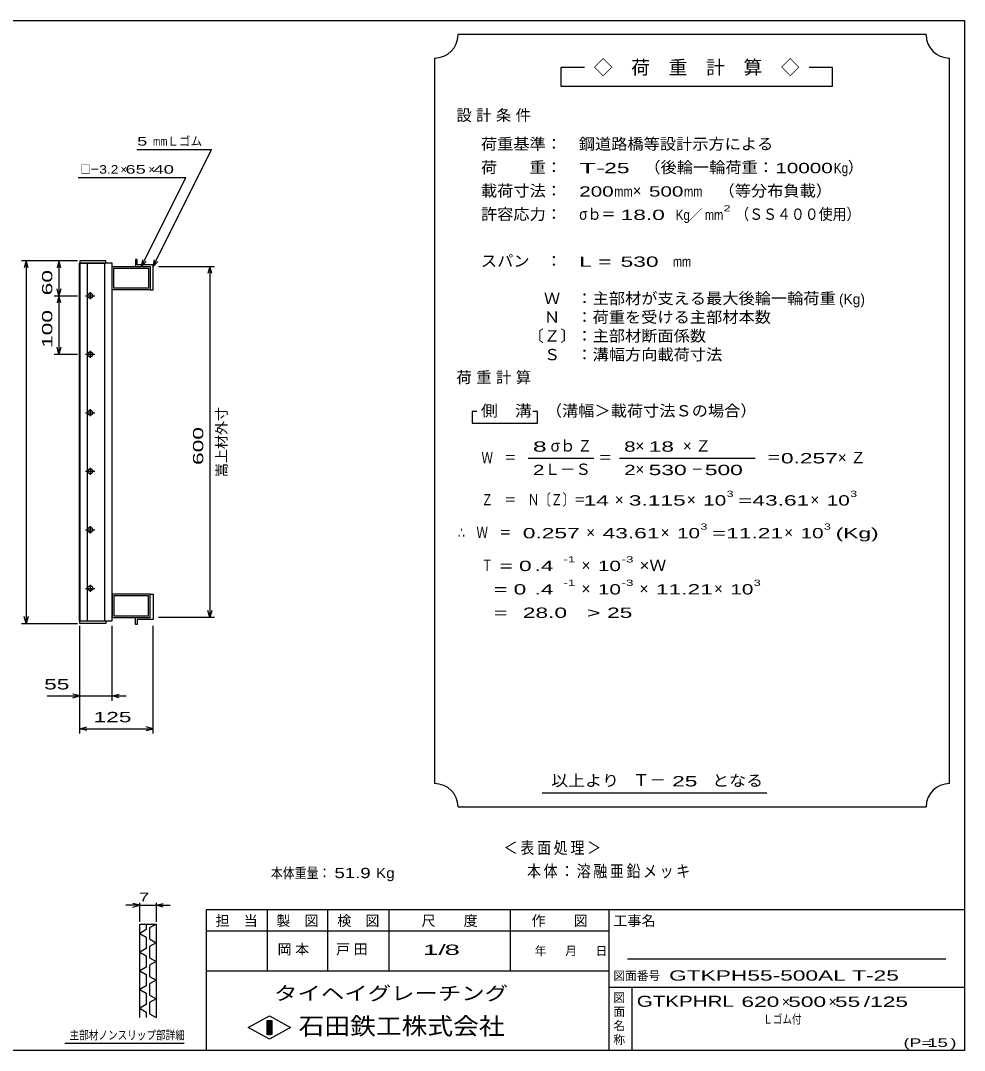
# Model space of a CAD drawing. Units: millimetres, scale not verified. Extents: x -1456 to 1385, y -1026 to 843.
# Drawn here: x -228 to 1385, y -917 to 843 of the extents above; entities that cross this region are included whole.
import ezdxf
from ezdxf.enums import TextEntityAlignment as Align

# ---------------------------------------------------------------- set-up
doc = ezdxf.new("R2010")
doc.units = ezdxf.units.MM
doc.header["$LTSCALE"] = 8
for name, color, linetype, lineweight in [('0_2', 150, 'Continuous', 25), ('16', 3, 'Continuous', 25), ('22', 4, 'Continuous', 25), ('24', 2, 'Continuous', 25), ('32', 4, 'Continuous', 25)]:
    doc.layers.add(name, color=color, linetype=linetype, lineweight=lineweight)
doc.styles.add('ベクトル', font='')
doc.styles.get('ベクトル').set_extended_font_data('ベクトル')

msp = doc.modelspace()

# ---------------------------------------------------------------- linework, layer by layer
at = {"layer": '0_2'}
for p, q in [((-1383.2, 842.8), (1384.8, 842.8)), ((1384.8, 842.8), (1384.8, -917.2)), ((1384.8, -677.2), (88.8, -677.2)), ((88.8, -677.2), (88.8, -917.2)), ((192.8, -677.2), (192.8, -781.2)), ((296.8, -781.2), (296.8, -677.2)), ((400.8, -677.2), (400.8, -781.2)), ((608.8, -781.2), (608.8, -677.2)), ((776.8, -677.2), (776.8, -917.2)), ((776.8, -713.2), (88.8, -713.2)), ((1352.8, -761.2), (808.8, -761.2)), ((88.8, -781.2), (776.8, -781.2)), ((776.8, -809.2), (1384.8, -809.2)), ((816.8, -917.2), (816.8, -809.2)), ((160.8, -878), (196.8, -858)), ((196.8, -858), (232.8, -878)), ((196.8, -898), (160.8, -878)), ((192.8, -866), (200.8, -866)), ((192.8, -890), (192.8, -866)), ((192.8, -866), (194.4, -866)), ((194.4, -866), (194.4, -890)), ((196, -890), (196, -866)), ((196, -866), (197.6, -866)), ((232.8, -878), (196.8, -898)), ((197.6, -866), (197.6, -890)), ((199.2, -890), (199.2, -866)), ((199.2, -866), (200.8, -866)), ((200.8, -866), (200.8, -890)), ((200.8, -866), (200.8, -890)), ((200.8, -890), (192.8, -890)), ((194.4, -890), (196, -890)), ((197.6, -890), (199.2, -890)), ((1384.8, -917.2), (-1383.2, -917.2))]:
    msp.add_line(p, q, dxfattribs=at)
at = {"layer": '16'}
for p, q in [((-127.7, -183), (-127.7, 428)), ((-127.7, 428), (-127, 428)), ((-83, 432.5), (-127, 432.5)), ((-127, 432.5), (-127, 428)), ((-127, 428), (-83, 428)), ((-127, 428), (-127, -183)), ((-72, 428), (-127, 428)), ((-114.5, 428), (-114.5, -183)), ((-84.5, -183), (-84.5, 428)), ((-83, 428), (-83, 432.5)), ((-72, -183), (-72, 428)), ((-72, 422.5), (-7, 422.5)), ((-72, 382.5), (-72, 422.5)), ((-29, 434.5), (-32, 434.5)), ((-32, 434.5), (-32, 422.5)), ((-32, 422.5), (-7, 422.5)), ((-29, 425.5), (-29, 434.5)), ((-2, 425.5), (-29, 425.5)), ((-7, 422.5), (-7, 382.5)), ((-7, 422.5), (-7, 382.5)), ((-2, 382.5), (-2, 425.5)), ((-69, 419.5), (-10, 419.5)), ((-69, 385.5), (-69, 419.5)), ((-10, 419.5), (-10, 385.5)), ((-117.5, 372.5), (-101.5, 372.5)), ((-107.5, 375.5), (-111.5, 375.5)), ((-109.5, 378.5), (-109.5, 366.5)), ((-7, 382.5), (-72, 382.5)), ((-10, 385.5), (-69, 385.5)), ((-7, 382.5), (-2, 382.5)), ((-111.5, 369.5), (-107.5, 369.5)), ((-117.5, 272.5), (-101.5, 272.5)), ((-107.5, 275.5), (-111.5, 275.5)), ((-111.5, 269.5), (-107.5, 269.5)), ((-109.5, 278.5), (-109.5, 266.5)), ((-109.5, 178.5), (-109.5, 166.5)), ((-117.5, 172.5), (-101.5, 172.5)), ((-107.5, 175.5), (-111.5, 175.5)), ((-111.5, 169.5), (-107.5, 169.5)), ((-117.5, 72.5), (-101.5, 72.5)), ((-107.5, 75.5), (-111.5, 75.5)), ((-109.5, 78.5), (-109.5, 66.5)), ((-111.5, 69.5), (-107.5, 69.5)), ((-117.5, -27.5), (-101.5, -27.5)), ((-107.5, -24.5), (-111.5, -24.5)), ((-111.5, -30.5), (-107.5, -30.5)), ((-109.5, -21.5), (-109.5, -33.5)), ((-109.5, -121.5), (-109.5, -133.5)), ((-117.5, -127.5), (-101.5, -127.5)), ((-107.5, -124.5), (-111.5, -124.5)), ((-111.5, -130.5), (-107.5, -130.5)), ((-7, -137.5), (-72, -137.5)), ((-72, -137.5), (-72, -177.5)), ((-10, -140.5), (-69, -140.5)), ((-69, -140.5), (-69, -174.5)), ((-10, -174.5), (-10, -140.5)), ((-7, -177.5), (-7, -137.5)), ((-7, -137.5), (-2, -137.5)), ((-7, -177.5), (-7, -137.5)), ((-2, -137.5), (-2, -180.5)), ((-69, -174.5), (-10, -174.5)), ((-127, -183), (-127.7, -183)), ((-127, -183), (-83, -183)), ((-127, -187.5), (-127, -183)), ((-127, -183), (-72, -183)), ((-83, -187.5), (-127, -187.5)), ((-83, -183), (-83, -187.5)), ((-72, -177.5), (-7, -177.5)), ((-32, -189.5), (-32, -177.5)), ((-32, -177.5), (-7, -177.5)), ((-29, -189.5), (-32, -189.5)), ((-2, -180.5), (-29, -180.5)), ((-29, -180.5), (-29, -189.5))]:
    msp.add_line(p, q, dxfattribs=at)
for centre, radius, start, end in [((-111.5, 372.5), 3, 90, 270), ((-109.5, 372.5), 4, 46.6, 133.4), ((-107.5, 372.5), 3, 270, 90), ((-109.5, 372.5), 4, 226.6, 313.4), ((-111.5, 272.5), 3, 90, 270), ((-109.5, 272.5), 4, 46.6, 133.4), ((-109.5, 272.5), 4, 226.6, 313.4), ((-107.5, 272.5), 3, 270, 90), ((-109.5, 172.5), 4, 46.6, 133.4), ((-111.5, 172.5), 3, 90, 270), ((-109.5, 172.5), 4, 226.6, 313.4), ((-107.5, 172.5), 3, 270, 90), ((-111.5, 72.5), 3, 90, 270), ((-109.5, 72.5), 4, 46.6, 133.4), ((-107.5, 72.5), 3, 270, 90), ((-109.5, 72.5), 4, 226.6, 313.4), ((-111.5, -27.5), 3, 90, 270), ((-109.5, -27.5), 4, 46.6, 133.4), ((-109.5, -27.5), 4, 226.6, 313.4), ((-107.5, -27.5), 3, 270, 90), ((-111.5, -127.5), 3, 90, 270), ((-109.5, -127.5), 4, 46.6, 133.4), ((-109.5, -127.5), 4, 226.6, 313.4), ((-107.5, -127.5), 3, 270, 90)]:
    msp.add_arc(centre, radius, start, end, dxfattribs=at)
at = {"layer": '22'}
for p, q in [((-30, 622.5), (98, 622.5)), ((-2, 422.5), (98, 622.5)), ((-130, 574.5), (54, 574.5)), ((-22, 422.5), (54, 574.5)), ((-131, 432.5), (-227, 432.5)), ((-219, 432.5), (-222.2, 420.5)), ((-215.8, 420.5), (-219, 432.5)), ((-219, 432.5), (-219, -187.5)), ((-131, 432.5), (-171, 432.5)), ((-163, 432.5), (-166.2, 420.5)), ((-159.8, 420.5), (-163, 432.5)), ((-163, 432.5), (-163, 372.5)), ((-22, 422.5), (-19.6, 434.2)), ((-22, 422.5), (-14, 431.3)), ((-2, 422.5), (0.4, 434.2)), ((-2, 422.5), (6, 431.3)), ((7, 422.5), (103, 422.5)), ((95, 422.5), (91.8, 410.5)), ((98.2, 410.5), (95, 422.5)), ((95, 422.5), (95, -177.5)), ((-171, 372.5), (-131, 372.5)), ((-163, 372.5), (-166.2, 384.5)), ((-163, 372.5), (-166.2, 360.5)), ((-159.8, 384.5), (-163, 372.5)), ((-159.8, 360.5), (-163, 372.5)), ((-163, 372.5), (-163, 272.5)), ((-163, 272.5), (-166.2, 284.5)), ((-159.8, 284.5), (-163, 272.5)), ((-171, 272.5), (-131, 272.5)), ((-219, -187.5), (-222.2, -175.5)), ((-215.8, -175.5), (-219, -187.5)), ((95, -177.5), (91.8, -165.5)), ((98.2, -165.5), (95, -177.5)), ((-227, -187.5), (-131, -187.5)), ((-127, -319.5), (-127, -191.5)), ((-127, -375.5), (-127, -191.5)), ((-72, -319.5), (-72, -191.5)), ((-2, -375.5), (-2, -191.5)), ((103, -177.5), (7, -177.5)), ((-183, -311.5), (-127, -311.5)), ((-127, -311.5), (-139, -308.3)), ((-139, -314.7), (-127, -311.5)), ((-127, -311.5), (-72, -311.5)), ((-72, -311.5), (-60, -308.3)), ((-60, -314.7), (-72, -311.5)), ((-72, -311.5), (-48, -311.5)), ((-127, -367.5), (-115, -364.3)), ((-115, -370.7), (-127, -367.5)), ((-127, -367.5), (-2, -367.5)), ((-2, -367.5), (-14, -364.3)), ((-14, -370.7), (-2, -367.5))]:
    msp.add_line(p, q, dxfattribs=at)
at = {"layer": '24', "color": 4}
for p, q in [((1319.2, 818.8), (519.2, 818.8)), ((479.2, 778.8), (479.2, -461.2)), ((1359.2, -461.2), (1359.2, 778.8)), ((735.2, 762.8), (695.2, 762.8)), ((695.2, 762.8), (695.2, 730.8)), ((1159.2, 762.8), (1119.2, 762.8)), ((1159.2, 730.8), (1159.2, 762.8)), ((695.2, 730.8), (1159.2, 730.8)), ((551.2, 174.8), (543.2, 174.8)), ((543.2, 174.8), (543.2, 154.8)), ((655.2, 174.8), (647.2, 174.8)), ((655.2, 154.8), (655.2, 174.8)), ((543.2, 154.8), (655.2, 154.8)), ((639.2, 94.8), (751.2, 94.8)), ((795.2, 94.8), (1027.2, 94.8)), ((663.2, -477.2), (1047.2, -477.2)), ((519.2, -501.2), (1319.2, -501.2))]:
    msp.add_line(p, q, dxfattribs=at)
for centre, start, end in [((479.2, 818.8), 270, 0), ((1359.2, 818.8), 180, 270), ((479.2, -501.2), 0, 90), ((1359.2, -501.2), 90, 180)]:
    msp.add_arc(centre, 40, start, end, dxfattribs=at)
at = {"layer": '32'}
for p, q in [((-24.8, -669.2), (-36.8, -666)), ((-24.8, -697.2), (-24.8, -665.2)), ((3.2, -665.2), (3.2, -697.2)), ((3.2, -669.2), (15.2, -666)), ((-24.8, -669.2), (-48.8, -669.2)), ((-36.8, -672.4), (-24.8, -669.2)), ((-24.8, -669.2), (3.2, -669.2)), ((15.2, -672.4), (3.2, -669.2)), ((3.2, -669.2), (27.2, -669.2)), ((-24.8, -701.2), (3.2, -701.2)), ((-24.8, -861.2), (-24.8, -701.2)), ((-13.6, -701.2), (-13.6, -710.8)), ((3.2, -701.2), (-8, -707.6)), ((3.2, -701.2), (3.2, -861.2)), ((-13.6, -710.8), (-24.8, -717.2)), ((-24.8, -717.2), (-13.6, -723.6)), ((-8, -707.6), (-8, -726.8)), ((-13.6, -723.6), (-13.6, -742.8)), ((-8, -726.8), (3.2, -733.2)), ((3.2, -733.2), (-8, -739.6)), ((-13.6, -742.8), (-24.8, -749.2)), ((-24.8, -749.2), (-13.6, -755.6)), ((-13.6, -755.6), (-13.6, -774.8)), ((-8, -739.6), (-8, -758.8)), ((-8, -758.8), (3.2, -765.2)), ((3.2, -765.2), (-8, -771.6)), ((-8, -771.6), (-8, -790.8)), ((-13.6, -774.8), (-24.8, -781.2)), ((-24.8, -781.2), (-13.6, -787.6)), ((-13.6, -787.6), (-13.6, -806.8)), ((-8, -790.8), (3.2, -797.2)), ((-13.6, -806.8), (-24.8, -813.2)), ((3.2, -797.2), (-8, -803.6)), ((-8, -803.6), (-8, -822.8)), ((-24.8, -813.2), (-13.6, -819.6)), ((-13.6, -819.6), (-13.6, -838.8)), ((-8, -822.8), (3.2, -829.2)), ((-13.6, -838.8), (-24.8, -845.2)), ((3.2, -829.2), (-8, -835.6)), ((-8, -835.6), (-8, -854.8)), ((-24.8, -845.2), (-13.6, -851.6)), ((-13.6, -851.6), (-13.6, -861.2)), ((-8, -854.8), (3.2, -861.2)), ((51.2, -905.2), (-152.8, -905.2))]:
    msp.add_line(p, q, dxfattribs=at)

# ---------------------------------------------------------------- texts
at = {"layer": '0_2', "style": 'ベクトル'}
for s, height, p in [('担\u3000当', 17.6, (104.8, -695.6)), ('製\u3000図', 17.6, (208.8, -695.6)), ('検\u3000図', 17.6, (312.8, -695.6)), ('尺\u3000\u3000度', 17.6, (456.8, -695.6)), ('作\u3000\u3000図', 17.6, (644.8, -695.6)), ('工事名', 17.6, (784.8, -695.6)), ('年', 14.7, (650.4, -747.2)), ('月', 14.7, (702.4, -747.2)), ('日', 14.7, (754.4, -747.2)), ('図面番号', 14.66, (784.8, -789.6)), ('図', 14.7, (784.8, -827.2)), ('面', 14.7, (784.8, -851.2)), ('名', 14.7, (784.8, -875.2)), ('称', 14.7, (784.8, -899.2))]:
    msp.add_text(s, height=height, dxfattribs=at).set_placement(p, align=Align.MIDDLE_LEFT)
at = {"layer": '0_2', "color": 222, "style": 'ベクトル'}
for s, height, width, p in [('タイヘイグレーチング', 23.46, 1.25, (204.8, -819.6)), ('石田鉄工株式会社', 29.33, 1.1, (246.8, -875.6))]:
    msp.add_text(s, height=height, dxfattribs=dict(at, width=width)).set_placement(p, align=Align.MIDDLE_LEFT)
at = {"layer": '22', "color": 2, "style": 'ベクトル'}
for s, height, width, p in [(' 5 ', 14.66, 1.6, (-38, 636.5)), ('mm', 14.66, 0.75, (-2, 636.5)), ('□－', 14.66, 0.8, (-126, 588.5)), ('3.2', 14.66, 1.2, (-94, 588.5)), (' 65 ', 14.66, 1.6, (-58, 588.5)), (' 40 ', 14.66, 1.6, (-10, 588.5)), (' 55 ', 17.6, 1.65, (-199, -291.5)), (' 125 ', 17.6, 1.65, (-114.5, -347.5)), ('本体重量：', 17.6, 0.85, (199.2, -614)), (' 51.9', 17.6, 1.35, (299.2, -614)), ('Kg', 17.6, 1.1, (379.2, -614)), ('1/', 17.6, 2, (459.2, -745.2)), (' 8 ', 17.6, 2, (483.2, -745.2)), ('GTKPH55-500AL T-25               ', 17.6, 1.65, (880, -789.2)), ('GTKPHRL', 18.77, 1.4, (824.8, -833.2)), (' 620 ', 17.6, 1.65, (992.8, -834)), (' 500 ', 17.6, 1.65, (1072.8, -834)), (' 55 ', 17.6, 1.65, (1152.8, -834)), ('/', 17.6, 1.65, (1212.8, -834)), (' 125 ', 17.6, 1.65, (1212.8, -834)), ('Ｌゴム付', 14.66, 0.8, (1040.8, -864)), ('(P=', 14.66, 1.55, (1280.8, -904)), (' 15 ', 14.66, 1.6, (1312.8, -904)), (')', 14.7, 1.6, (1360.8, -904))]:
    msp.add_text(s, height=height, dxfattribs=dict(at, width=width)).set_placement(p, align=Align.MIDDLE_LEFT)
for s, height, p in [('Ｌゴム', 14.66, (22, 636.5)), ('×', 14.7, (-58, 588.5)), ('×', 14.7, (-10, 588.5)), ('×', 17.6, (1072.8, -834)), ('×', 17.6, (1152.8, -834))]:
    msp.add_text(s, height=height, dxfattribs=at).set_placement(p, align=Align.MIDDLE_LEFT)
at = {"layer": '22', "color": 2, "style": 'ベクトル', "width": 1.65}
for s, p in [(' 60 ', (-183, 362.5)), (' 100 ', (-183, 272.5)), (' 600', (75, 72.5))]:
    msp.add_text(s, height=17.6, rotation=90, dxfattribs=at).set_placement(p, align=Align.MIDDLE_LEFT)
at = {"layer": '22', "color": 2, "style": 'ベクトル'}
msp.add_text('嵩上材外寸', height=17.6, rotation=90, dxfattribs=at).set_placement((115, 62.5), align=Align.MIDDLE_LEFT)
at = {"layer": '22', "color": 2, "attachment_point": 4, "style": 'ベクトル'}
for s, insert, char_height in [('\\T1.2;\\W0.85;＜表面処理＞', (597.2, -572), 20.53), ('\\T1.19;\\W0.85;本体：溶融亜鉛メッキ', (637.2, -612), 20.53), ('\\T1.25;岡本\u3000', (210.8, -745.2), 17.6), ('\\T1.25;戸田\u3000', (310.8, -745.2), 17.6)]:
    msp.add_mtext(s, dxfattribs=dict(at, insert=insert, char_height=char_height))
at = {"layer": '24', "style": 'ベクトル'}
for s, height, p in [('◇\u3000荷\u3000重\u3000計\u3000算\u3000◇', 23.46, (751.2, 762.8)), ('）', 19.4, (1185.6, 592)), ('×', 19.4, (817.6, 552)), ('／', 17.6, (913.2, 510.8)), ('(Kg)', 17.6, (1170.4, 366.8)), ('σｂ', 19.35, (677.6, 116)), ('×', 19.4, (822.4, 116)), ('Ｌ－Ｓ', 19.35, (667.2, 76)), ('×', 19.4, (822.4, 76)), ('×', 19.4, (787.2, 24)), ('×', 19.4, (910.4, 24)), ('×', 19.4, (1121.6, 24)), ('×', 19.4, (738.4, -32)), ('×', 19.4, (865.6, -32)), ('×', 19.4, (1076.8, -32)), ('×', 19.4, (730.4, -88)), ('×', 19.4, (730.4, -128)), ('×', 19.4, (829.6, -128)), ('×', 19.4, (956.8, -128)), ('Ｔ－', 20.53, (818.4, -455.2))]:
    msp.add_text(s, height=height, dxfattribs=at).set_placement(p, align=Align.MIDDLE_LEFT)
for s, height, width, p in [('荷重基準：\u3000', 19.35, 1.05, (558.4, 632)), ('鋼道路橋等設計示方による', 19.35, 1.05, (725.6, 632)), ('荷\u3000\u3000重：\u3000', 19.35, 1.05, (558.4, 592)), ('T-', 17.6, 2, (726.4, 590.8)), (' 25 ', 17.6, 1.65, (758.4, 590.8)), ('（後輪一輪荷重：', 19.35, 1.05, (837.6, 592)), ('10000', 17.6, 1.5, (1061.6, 590.8)), ('Kg', 17.6, 0.85, (1161.6, 590.8)), ('載荷寸法：\u3000', 19.35, 1.05, (558.4, 552)), ('\u3000（等分布負載）', 19.35, 1.05, (936.8, 552)), ('200', 17.6, 1.5, (726.4, 550.8)), ('mm', 17.6, 0.8, (786.4, 550.8)), ('500', 17.6, 1.5, (845.6, 550.8)), ('mm', 17.6, 0.8, (905.6, 550.8)), ('許容応力：\u3000', 19.35, 1.05, (558.4, 512)), ('σｂ＝', 19.35, 0.9, (726.4, 512)), (' 18.0', 17.6, 1.65, (786.4, 510.8)), ('Kg', 17.6, 0.85, (891.2, 510.8)), ('mm', 17.6, 0.8, (941.2, 510.8)), ('2', 10.6, 1.5, (973.2, 522)), ('（ＳＳ４００使用）', 19.35, 0.9, (993.2, 512)), ('スパン\u3000：\u3000', 19.35, 1.05, (558.4, 432)), ('L =', 17.6, 1.65, (726.4, 430.8)), (' 530 ', 17.6, 1.65, (786.4, 430.8)), ('mm', 17.6, 0.8, (886.4, 430.8)), ('\u3000Ｗ\u3000：主部材が支える最大後輪一輪荷重', 19.35, 1.05, (638.4, 368)), ('\u3000Ｎ\u3000：荷重を受ける主部材本数', 19.35, 1.05, (638.4, 336)), ('〔Ｚ〕：主部材断面係数', 19.35, 1.05, (638.4, 304)), ('\u3000Ｓ\u3000：溝幅方向載荷寸法', 19.35, 1.05, (638.4, 272)), ('側\u3000溝', 19.35, 1.1, (558.4, 176)), ('\u3000（溝幅＞載荷寸法Ｓの場合）', 19.35, 1.05, (641.6, 176)), ('8', 17.6, 1.8, (647.2, 114.8)), ('Ｚ', 19.4, 0.9, (724, 116)), ('8', 17.6, 1.5, (803.2, 114.8)), (' 18 ', 17.6, 1.65, (834.4, 114.8)), ('Ｗ\u3000＝', 19.35, 0.75, (559.2, 96)), ('＝', 19.4, 0.9, (759.2, 96)), ('＝', 19.4, 0.9, (1047.2, 96)), ('0.257', 17.6, 1.65, (1071.2, 94.8)), ('2', 17.6, 1.5, (647.2, 74.8)), ('2', 17.6, 1.5, (803.2, 74.8)), (' 530 ', 17.6, 1.65, (834.4, 74.8)), ('－', 19.4, 0.75, (918.4, 76)), (' 500 ', 17.6, 1.65, (930.4, 74.8)), ('Ｚ\u3000＝\u3000Ｎ〔Ｚ〕＝', 19.35, 0.75, (559.2, 24)), ('3', 10.6, 1.5, (978.4, 34)), ('3', 10.6, 1.5, (1189.6, 34)), (' 14 ', 17.6, 1.65, (723.2, 22.8)), ('3.115', 17.6, 1.65, (811.2, 22.8)), ('10', 17.6, 1.5, (938.4, 22.8)), ('=', 17.6, 1.7, (998.4, 22.8)), ('43.61', 17.6, 1.65, (1022.4, 22.8)), ('10', 17.6, 1.5, (1149.6, 22.8)), ('3', 10.6, 1.5, (933.6, -22)), ('3', 10.6, 1.5, (1144.8, -22)), ('∴\u3000Ｗ\u3000＝', 19.35, 0.75, (519.2, -32)), (' 0.257', 17.6, 1.65, (619.2, -33.2)), ('43.61', 17.6, 1.65, (766.4, -33.2)), ('10', 17.6, 1.5, (893.6, -33.2)), ('=', 17.6, 1.7, (953.6, -33.2)), ('11.21', 17.6, 1.65, (977.6, -33.2)), ('10', 17.6, 1.5, (1104.8, -33.2)), ('(Kg)', 17.6, 1.65, (1164.8, -33.2)), ('Ｔ', 19.4, 0.75, (559.2, -88)), (' = 0', 17.6, 1.65, (579.2, -89.2)), (' .4 ', 17.6, 1.65, (639.2, -89.2)), ('-1', 10.56, 1.65, (699.2, -78)), ('10', 17.6, 1.5, (758.4, -89.2)), ('-3', 10.56, 1.65, (798.4, -78)), ('×Ｗ', 19.35, 1.1, (829.6, -88)), ('  = 0', 17.6, 1.65, (559.2, -129.2)), (' .4 ', 17.6, 1.65, (639.2, -129.2)), ('-1', 10.56, 1.65, (699.2, -118)), ('10', 17.6, 1.5, (758.4, -129.2)), ('-3', 10.56, 1.65, (798.4, -118)), ('11.21', 17.6, 1.65, (857.6, -129.2)), ('10', 17.6, 1.5, (984.8, -129.2)), ('3', 10.6, 1.5, (1024.8, -118)), ('  =', 17.6, 1.65, (559.2, -169.2)), (' 28.0', 17.6, 1.65, (619.2, -169.2)), ('>', 17.6, 1.7, (739.2, -169.2)), (' 25 ', 17.6, 1.65, (763.2, -169.2)), ('以上より\u3000', 19.35, 1.1, (678.4, -456)), (' 25 ', 17.6, 1.65, (874.4, -457.2)), ('となる', 19.35, 1.1, (953.6, -456))]:
    msp.add_text(s, height=height, dxfattribs=dict(at, width=width)).set_placement(p, align=Align.MIDDLE_LEFT)
at = {"layer": '24', "char_height": 19.35, "attachment_point": 4, "style": 'ベクトル'}
for s, insert in [('\\T1.28;設計条件', (516.4, 680)), ('\\T1.28;荷重計算', (516.4, 232)), ('\\T1.42;×Ｚ', (903.6, 116)), ('\\T1.42;×Ｚ', (1168.4, 96))]:
    msp.add_mtext(s, dxfattribs=dict(at, insert=insert))
at = {"layer": '32', "color": 2, "style": 'ベクトル'}
for s, width, p in [(' 7 ', 1.6, (-34.8, -655.2)), ('主部材ノンスリップ部詳細', 0.8, (-144.8, -891.2))]:
    msp.add_text(s, height=14.66, dxfattribs=dict(at, width=width)).set_placement(p, align=Align.MIDDLE_LEFT)

doc.saveas('drawing.dxf')
